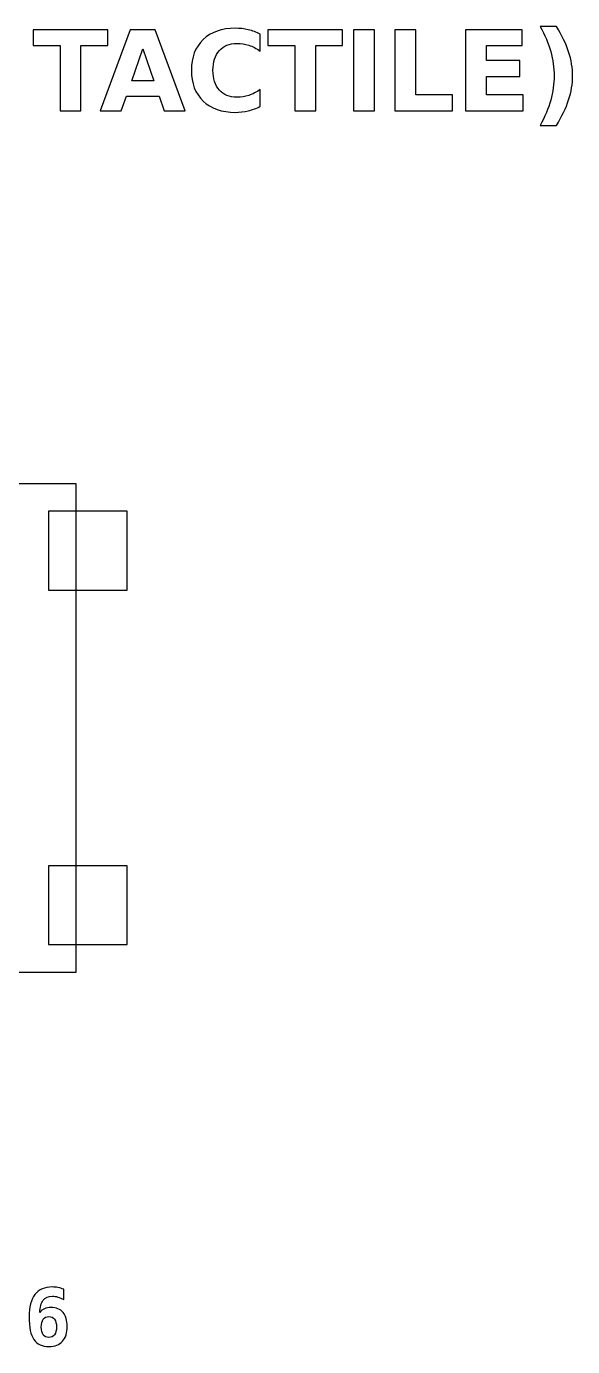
# Model space of a CAD drawing. Extents: x -114.4 to -95.6, y -156.4 to -138.
# Drawn here: x -102.53 to -95.6, y -156.35 to -139.6 of the extents above; entities that cross this region are included whole.
import ezdxf

# ---------------------------------------------------------------- set-up
doc = ezdxf.new("R2010")
doc.units = 0
doc.header["$MEASUREMENT"] = 0
doc.layers.add('LAYER_1', color=7, linetype='CONTINUOUS')

msp = doc.modelspace()

# ---------------------------------------------------------------- linework, layer by layer
at = {"layer": 'LAYER_1', "color": 7}
for points in [[(-108.1, -151.6), (-101.9, -151.6), (-101.9, -145.4), (-108.1, -145.4), (-108.1, -151.6)], [(-102.25, -146.75), (-101.25, -146.75), (-101.25, -145.75), (-102.25, -145.75), (-102.25, -146.75)], [(-102.25, -151.25), (-101.25, -151.25), (-101.25, -150.25), (-102.25, -150.25), (-102.25, -151.25)]]:
    msp.add_lwpolyline(points, close=True, dxfattribs=at)
at = {"layer": 'LAYER_1'}
for points, knots in [([(-102.4449, -139.6384), (-102.4449, -139.6384), (-101.4969, -139.6384), (-101.4969, -139.6384), (-101.4969, -139.6384), (-101.4969, -139.6384), (-101.4969, -139.839), (-101.4969, -139.839), (-101.4969, -139.839), (-101.4969, -139.839), (-101.8379, -139.839), (-101.8379, -139.839), (-101.8379, -139.839), (-101.8379, -139.839), (-101.8379, -140.6671), (-101.8379, -140.6671), (-101.8379, -140.6671), (-101.8379, -140.6671), (-102.1032, -140.6671), (-102.1032, -140.6671), (-102.1032, -140.6671), (-102.1032, -140.6671), (-102.1032, -139.839), (-102.1032, -139.839), (-102.1032, -139.839), (-102.1032, -139.839), (-102.4449, -139.839), (-102.4449, -139.839), (-102.4449, -139.839), (-102.4449, -139.839), (-102.4449, -139.6384), (-102.4449, -139.6384)], [0, 0, 0, 0, 0.125, 0.125, 0.125, 0.125, 0.25, 0.25, 0.25, 0.25, 0.375, 0.375, 0.375, 0.375, 0.5, 0.5, 0.5, 0.5, 0.625, 0.625, 0.625, 0.625, 0.75, 0.75, 0.75, 0.75, 0.875, 0.875, 0.875, 0.875, 1, 1, 1, 1]), ([(-100.8449, -140.4799), (-100.8449, -140.4799), (-101.2598, -140.4799), (-101.2598, -140.4799), (-101.2598, -140.4799), (-101.2598, -140.4799), (-101.3252, -140.6671), (-101.3252, -140.6671), (-101.3252, -140.6671), (-101.3252, -140.6671), (-101.5919, -140.6671), (-101.5919, -140.6671), (-101.5919, -140.6671), (-101.5919, -140.6671), (-101.2109, -139.6384), (-101.2109, -139.6384), (-101.2109, -139.6384), (-101.2109, -139.6384), (-100.8946, -139.6384), (-100.8946, -139.6384), (-100.8946, -139.6384), (-100.8946, -139.6384), (-100.5136, -140.6671), (-100.5136, -140.6671), (-100.5136, -140.6671), (-100.5136, -140.6671), (-100.7803, -140.6671), (-100.7803, -140.6671), (-100.7803, -140.6671), (-100.7803, -140.6671), (-100.8449, -140.4799), (-100.8449, -140.4799)], [0, 0, 0, 0, 0.125, 0.125, 0.125, 0.125, 0.25, 0.25, 0.25, 0.25, 0.375, 0.375, 0.375, 0.375, 0.5, 0.5, 0.5, 0.5, 0.625, 0.625, 0.625, 0.625, 0.75, 0.75, 0.75, 0.75, 0.875, 0.875, 0.875, 0.875, 1, 1, 1, 1]), ([(-99.5611, -140.6107), (-99.6097, -140.6358), (-99.6605, -140.6549), (-99.7135, -140.6678), (-99.7135, -140.6678), (-99.7661, -140.6807), (-99.8214, -140.6871), (-99.8788, -140.6871), (-99.8788, -140.6871), (-100.05, -140.6871), (-100.1857, -140.6391), (-100.2859, -140.5434), (-100.2859, -140.5434), (-100.3861, -140.4477), (-100.4362, -140.3179), (-100.4362, -140.1537), (-100.4362, -140.1537), (-100.4362, -139.9893), (-100.3861, -139.8592), (-100.2859, -139.7635), (-100.2859, -139.7635), (-100.1857, -139.6678), (-100.05, -139.6198), (-99.8788, -139.6198), (-99.8788, -139.6198), (-99.8214, -139.6198), (-99.7661, -139.6262), (-99.7135, -139.6391), (-99.7135, -139.6391), (-99.6605, -139.652), (-99.6097, -139.6711), (-99.5611, -139.6963), (-99.5611, -139.6963), (-99.5611, -139.6963), (-99.5611, -139.9091), (-99.5611, -139.9091), (-99.5611, -139.9091), (-99.6102, -139.8755), (-99.6587, -139.851), (-99.7064, -139.8355), (-99.7064, -139.8355), (-99.7541, -139.8197), (-99.8045, -139.812), (-99.8574, -139.812), (-99.8574, -139.812), (-99.9519, -139.812), (-100.0265, -139.8423), (-100.0806, -139.903), (-100.0806, -139.903), (-100.1349, -139.9637), (-100.162, -140.0472), (-100.162, -140.1537), (-100.162, -140.1537), (-100.162, -140.26), (-100.1349, -140.3433), (-100.0806, -140.4039), (-100.0806, -140.4039), (-100.0265, -140.4646), (-99.9519, -140.4949), (-99.8574, -140.4949), (-99.8574, -140.4949), (-99.8045, -140.4949), (-99.7541, -140.4872), (-99.7064, -140.4714), (-99.7064, -140.4714), (-99.6587, -140.4559), (-99.6102, -140.4314), (-99.5611, -140.3978), (-99.5611, -140.3978), (-99.5611, -140.3978), (-99.5611, -140.6107), (-99.5611, -140.6107)], [0, 0, 0, 0, 0.0555556, 0.0555556, 0.0555556, 0.0555556, 0.1111111, 0.1111111, 0.1111111, 0.1111111, 0.1666667, 0.1666667, 0.1666667, 0.1666667, 0.2222222, 0.2222222, 0.2222222, 0.2222222, 0.2777778, 0.2777778, 0.2777778, 0.2777778, 0.3333333, 0.3333333, 0.3333333, 0.3333333, 0.3888889, 0.3888889, 0.3888889, 0.3888889, 0.4444444, 0.4444444, 0.4444444, 0.4444444, 0.5, 0.5, 0.5, 0.5, 0.5555556, 0.5555556, 0.5555556, 0.5555556, 0.6111111, 0.6111111, 0.6111111, 0.6111111, 0.6666667, 0.6666667, 0.6666667, 0.6666667, 0.7222222, 0.7222222, 0.7222222, 0.7222222, 0.7777778, 0.7777778, 0.7777778, 0.7777778, 0.8333333, 0.8333333, 0.8333333, 0.8333333, 0.8888889, 0.8888889, 0.8888889, 0.8888889, 0.9444444, 0.9444444, 0.9444444, 0.9444444, 1, 1, 1, 1]), ([(-99.4642, -139.6384), (-99.4642, -139.6384), (-98.5162, -139.6384), (-98.5162, -139.6384), (-98.5162, -139.6384), (-98.5162, -139.6384), (-98.5162, -139.839), (-98.5162, -139.839), (-98.5162, -139.839), (-98.5162, -139.839), (-98.8572, -139.839), (-98.8572, -139.839), (-98.8572, -139.839), (-98.8572, -139.839), (-98.8572, -140.6671), (-98.8572, -140.6671), (-98.8572, -140.6671), (-98.8572, -140.6671), (-99.1225, -140.6671), (-99.1225, -140.6671), (-99.1225, -140.6671), (-99.1225, -140.6671), (-99.1225, -139.839), (-99.1225, -139.839), (-99.1225, -139.839), (-99.1225, -139.839), (-99.4642, -139.839), (-99.4642, -139.839), (-99.4642, -139.839), (-99.4642, -139.839), (-99.4642, -139.6384), (-99.4642, -139.6384)], [0, 0, 0, 0, 0.125, 0.125, 0.125, 0.125, 0.25, 0.25, 0.25, 0.25, 0.375, 0.375, 0.375, 0.375, 0.5, 0.5, 0.5, 0.5, 0.625, 0.625, 0.625, 0.625, 0.75, 0.75, 0.75, 0.75, 0.875, 0.875, 0.875, 0.875, 1, 1, 1, 1]), ([(-98.3788, -139.6384), (-98.3788, -139.6384), (-98.1135, -139.6384), (-98.1135, -139.6384), (-98.1135, -139.6384), (-98.1135, -139.6384), (-98.1135, -140.6671), (-98.1135, -140.6671), (-98.1135, -140.6671), (-98.1135, -140.6671), (-98.3788, -140.6671), (-98.3788, -140.6671), (-98.3788, -140.6671), (-98.3788, -140.6671), (-98.3788, -139.6384), (-98.3788, -139.6384)], [0, 0, 0, 0, 0.25, 0.25, 0.25, 0.25, 0.5, 0.5, 0.5, 0.5, 0.75, 0.75, 0.75, 0.75, 1, 1, 1, 1]), ([(-97.8539, -139.6384), (-97.8539, -139.6384), (-97.5886, -139.6384), (-97.5886, -139.6384), (-97.5886, -139.6384), (-97.5886, -139.6384), (-97.5886, -140.4665), (-97.5886, -140.4665), (-97.5886, -140.4665), (-97.5886, -140.4665), (-97.123, -140.4665), (-97.123, -140.4665), (-97.123, -140.4665), (-97.123, -140.4665), (-97.123, -140.6671), (-97.123, -140.6671), (-97.123, -140.6671), (-97.123, -140.6671), (-97.8539, -140.6671), (-97.8539, -140.6671), (-97.8539, -140.6671), (-97.8539, -140.6671), (-97.8539, -139.6384), (-97.8539, -139.6384)], [0, 0, 0, 0, 0.1666667, 0.1666667, 0.1666667, 0.1666667, 0.3333333, 0.3333333, 0.3333333, 0.3333333, 0.5, 0.5, 0.5, 0.5, 0.6666667, 0.6666667, 0.6666667, 0.6666667, 0.8333333, 0.8333333, 0.8333333, 0.8333333, 1, 1, 1, 1]), ([(-96.9548, -139.6384), (-96.9548, -139.6384), (-96.2389, -139.6384), (-96.2389, -139.6384), (-96.2389, -139.6384), (-96.2389, -139.6384), (-96.2389, -139.839), (-96.2389, -139.839), (-96.2389, -139.839), (-96.2389, -139.839), (-96.6895, -139.839), (-96.6895, -139.839), (-96.6895, -139.839), (-96.6895, -139.839), (-96.6895, -140.0305), (-96.6895, -140.0305), (-96.6895, -140.0305), (-96.6895, -140.0305), (-96.266, -140.0305), (-96.266, -140.0305), (-96.266, -140.0305), (-96.266, -140.0305), (-96.266, -140.2311), (-96.266, -140.2311), (-96.266, -140.2311), (-96.266, -140.2311), (-96.6895, -140.2311), (-96.6895, -140.2311), (-96.6895, -140.2311), (-96.6895, -140.2311), (-96.6895, -140.4665), (-96.6895, -140.4665), (-96.6895, -140.4665), (-96.6895, -140.4665), (-96.2239, -140.4665), (-96.2239, -140.4665), (-96.2239, -140.4665), (-96.2239, -140.4665), (-96.2239, -140.6671), (-96.2239, -140.6671), (-96.2239, -140.6671), (-96.2239, -140.6671), (-96.9548, -140.6671), (-96.9548, -140.6671), (-96.9548, -140.6671), (-96.9548, -140.6671), (-96.9548, -139.6384), (-96.9548, -139.6384)], [0, 0, 0, 0, 0.0833333, 0.0833333, 0.0833333, 0.0833333, 0.1666667, 0.1666667, 0.1666667, 0.1666667, 0.25, 0.25, 0.25, 0.25, 0.3333333, 0.3333333, 0.3333333, 0.3333333, 0.4166667, 0.4166667, 0.4166667, 0.4166667, 0.5, 0.5, 0.5, 0.5, 0.5833333, 0.5833333, 0.5833333, 0.5833333, 0.6666667, 0.6666667, 0.6666667, 0.6666667, 0.75, 0.75, 0.75, 0.75, 0.8333333, 0.8333333, 0.8333333, 0.8333333, 0.9166667, 0.9166667, 0.9166667, 0.9166667, 1, 1, 1, 1]), ([(-96.0075, -140.8531), (-95.9487, -140.7438), (-95.9045, -140.637), (-95.8751, -140.5328), (-95.8751, -140.5328), (-95.8457, -140.4284), (-95.8311, -140.3256), (-95.8311, -140.224), (-95.8311, -140.224), (-95.8311, -140.1224), (-95.8457, -140.0196), (-95.8751, -139.9157), (-95.8751, -139.9157), (-95.9045, -139.8117), (-95.9487, -139.7052), (-96.0075, -139.5963), (-96.0075, -139.5963), (-96.0075, -139.5963), (-95.8029, -139.5963), (-95.8029, -139.5963), (-95.8029, -139.5963), (-95.7331, -139.709), (-95.6813, -139.8167), (-95.6474, -139.9199), (-95.6474, -139.9199), (-95.6138, -140.0229), (-95.5969, -140.1248), (-95.5969, -140.2254), (-95.5969, -140.2254), (-95.5969, -140.3261), (-95.6136, -140.4274), (-95.6472, -140.5295), (-95.6472, -140.5295), (-95.6806, -140.6318), (-95.7326, -140.7398), (-95.8029, -140.8531), (-95.8029, -140.8531), (-95.8029, -140.8531), (-96.0075, -140.8531), (-96.0075, -140.8531)], [0, 0, 0, 0, 0.1, 0.1, 0.1, 0.1, 0.2, 0.2, 0.2, 0.2, 0.3, 0.3, 0.3, 0.3, 0.4, 0.4, 0.4, 0.4, 0.5, 0.5, 0.5, 0.5, 0.6, 0.6, 0.6, 0.6, 0.7, 0.7, 0.7, 0.7, 0.8, 0.8, 0.8, 0.8, 0.9, 0.9, 0.9, 0.9, 1, 1, 1, 1]), ([(-101.1937, -140.2889), (-101.1937, -140.2889), (-100.9117, -140.2889), (-100.9117, -140.2889), (-100.9117, -140.2889), (-100.9117, -140.2889), (-101.0524, -139.8797), (-101.0524, -139.8797), (-101.0524, -139.8797), (-101.0524, -139.8797), (-101.1937, -140.2889), (-101.1937, -140.2889)], [0, 0, 0, 0, 0.3333333, 0.3333333, 0.3333333, 0.3333333, 0.6666667, 0.6666667, 0.6666667, 0.6666667, 1, 1, 1, 1]), ([(-102.0563, -155.6243), (-102.0563, -155.6243), (-102.0563, -155.7551), (-102.0563, -155.7551), (-102.0563, -155.7551), (-102.082, -155.7405), (-102.1067, -155.7295), (-102.1303, -155.7221), (-102.1303, -155.7221), (-102.1538, -155.7148), (-102.1765, -155.7111), (-102.1983, -155.7111), (-102.1983, -155.7111), (-102.2503, -155.7111), (-102.29, -155.7286), (-102.3172, -155.7636), (-102.3172, -155.7636), (-102.3443, -155.7986), (-102.3585, -155.8503), (-102.3598, -155.9187), (-102.3598, -155.9187), (-102.3445, -155.8975), (-102.325, -155.8817), (-102.3013, -155.871), (-102.3013, -155.871), (-102.2775, -155.8605), (-102.2495, -155.8552), (-102.2173, -155.8552), (-102.2173, -155.8552), (-102.1515, -155.8552), (-102.1008, -155.876), (-102.065, -155.9175), (-102.065, -155.9175), (-102.0291, -155.959), (-102.0113, -156.0178), (-102.0113, -156.094), (-102.0113, -156.094), (-102.0113, -156.1757), (-102.0315, -156.239), (-102.0717, -156.284), (-102.0717, -156.284), (-102.1118, -156.3289), (-102.1683, -156.3514), (-102.2413, -156.3514), (-102.2413, -156.3514), (-102.3302, -156.3514), (-102.3947, -156.3215), (-102.4349, -156.262), (-102.4349, -156.262), (-102.475, -156.2024), (-102.4952, -156.1062), (-102.4952, -155.9733), (-102.4952, -155.9733), (-102.4952, -155.8472), (-102.4707, -155.7525), (-102.4215, -155.6895), (-102.4215, -155.6895), (-102.3723, -155.6265), (-102.2987, -155.595), (-102.2003, -155.595), (-102.2003, -155.595), (-102.1775, -155.595), (-102.154, -155.5975), (-102.1298, -155.6023), (-102.1298, -155.6023), (-102.1055, -155.6071), (-102.081, -155.6145), (-102.0563, -155.6243)], [0, 0, 0, 0, 0.0588235, 0.0588235, 0.0588235, 0.0588235, 0.1176471, 0.1176471, 0.1176471, 0.1176471, 0.1764706, 0.1764706, 0.1764706, 0.1764706, 0.2352941, 0.2352941, 0.2352941, 0.2352941, 0.2941176, 0.2941176, 0.2941176, 0.2941176, 0.3529412, 0.3529412, 0.3529412, 0.3529412, 0.4117647, 0.4117647, 0.4117647, 0.4117647, 0.4705882, 0.4705882, 0.4705882, 0.4705882, 0.5294118, 0.5294118, 0.5294118, 0.5294118, 0.5882353, 0.5882353, 0.5882353, 0.5882353, 0.6470588, 0.6470588, 0.6470588, 0.6470588, 0.7058824, 0.7058824, 0.7058824, 0.7058824, 0.7647059, 0.7647059, 0.7647059, 0.7647059, 0.8235294, 0.8235294, 0.8235294, 0.8235294, 0.8823529, 0.8823529, 0.8823529, 0.8823529, 0.9411765, 0.9411765, 0.9411765, 0.9411765, 1, 1, 1, 1]), ([(-102.2452, -155.9708), (-102.2763, -155.9708), (-102.3002, -155.9822), (-102.3167, -156.0048), (-102.3167, -156.0048), (-102.3332, -156.0275), (-102.3413, -156.0602), (-102.3413, -156.1032), (-102.3413, -156.1032), (-102.3413, -156.1458), (-102.3332, -156.1785), (-102.3167, -156.2012), (-102.3167, -156.2012), (-102.3002, -156.2239), (-102.2763, -156.2352), (-102.2452, -156.2352), (-102.2452, -156.2352), (-102.2138, -156.2352), (-102.1898, -156.2239), (-102.1732, -156.2012), (-102.1732, -156.2012), (-102.1563, -156.1785), (-102.148, -156.1458), (-102.148, -156.1032), (-102.148, -156.1032), (-102.148, -156.0605), (-102.1563, -156.0278), (-102.1732, -156.005), (-102.1732, -156.005), (-102.1898, -155.9822), (-102.2138, -155.9708), (-102.2452, -155.9708)], [0, 0, 0, 0, 0.125, 0.125, 0.125, 0.125, 0.25, 0.25, 0.25, 0.25, 0.375, 0.375, 0.375, 0.375, 0.5, 0.5, 0.5, 0.5, 0.625, 0.625, 0.625, 0.625, 0.75, 0.75, 0.75, 0.75, 0.875, 0.875, 0.875, 0.875, 1, 1, 1, 1])]:
    msp.add_open_spline(points, degree=3, knots=knots, dxfattribs=at)

doc.saveas('drawing.dxf')
